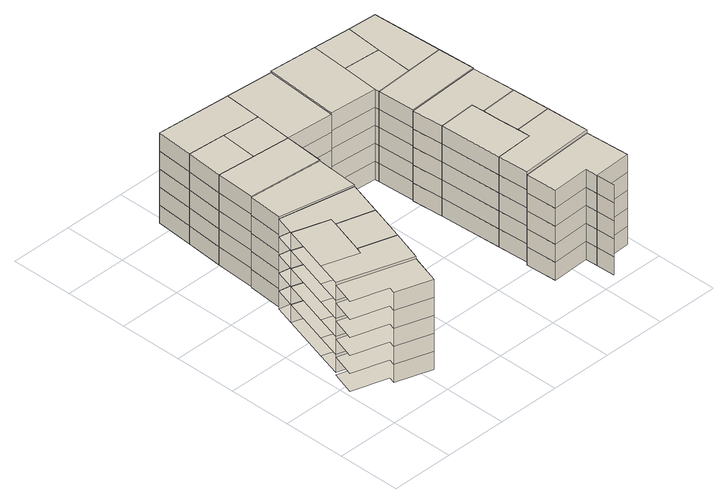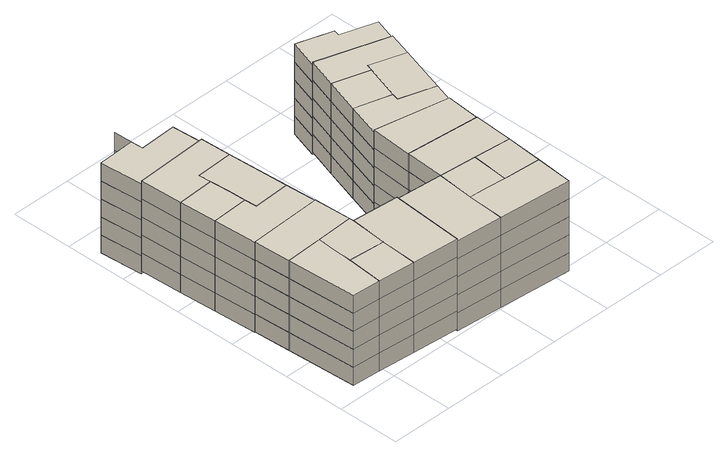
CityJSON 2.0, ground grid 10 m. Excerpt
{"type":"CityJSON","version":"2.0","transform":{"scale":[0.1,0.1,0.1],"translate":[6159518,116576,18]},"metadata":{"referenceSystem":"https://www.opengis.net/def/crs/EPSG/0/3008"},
"CityObjects":{
"building1":{"type":"Building","attributes":{"class":"planned building"},"geometry":[{"type":"MultiSurface","lod":"1","boundaries":[[[0,1,2,3,4,5]],[[6,7,8,9,10,11]],[[12,13,14,15,16,17]],[[18,19,20,21,22,23]],[[24,25,26,27,28,29]],[[30,31,32,33,34,35]],[[5,11,6,4]],[[11,17,12,6]],[[17,23,18,12]],[[23,29,24,18]],[[29,35,30,24]],[[36,37,38,39]],[[37,40,41,38]],[[40,42,43,41]],[[42,44,45,43]],[[44,46,47,45]],[[48,49,50,51]],[[49,52,53,50]],[[52,54,55,53]],[[54,56,57,55]],[[56,58,59,57]],[[48,51,60,36,39,61]],[[38,37,62,50,49,63]],[[41,40,64,53,52,65]],[[43,42,66,55,54,67]],[[45,44,68,57,56,69]],[[47,46,70,59,58,71]],[[72,73,74,75,60,51,48]],[[76,77,78,79,62,50,49]],[[80,81,82,83,64,53,52]],[[84,85,86,87,66,55,54]],[[88,89,90,91,68,57,56]],[[59,70,92,93,94,95,58]],[[72,76,49,48]],[[76,80,52,49]],[[80,84,54,52]],[[84,88,56,54]],[[88,95,58,56]],[[5,11,10,0]],[[11,17,16,10]],[[17,23,22,16]],[[23,29,28,22]],[[29,35,34,28]],[[74,78,79,75]],[[78,82,83,79]],[[82,86,87,83]],[[86,90,91,87]],[[90,93,92,91]],[[96,97,98,99]],[[97,100,101,98]],[[100,102,103,101]],[[102,104,105,103]],[[104,106,107,105]],[[61,63,49,48]],[[63,65,52,49]],[[65,67,54,52]],[[67,69,56,54]],[[69,71,58,56]],[[73,77,76,72]],[[77,81,80,76]],[[81,85,84,80]],[[85,89,88,84]],[[89,94,95,88]],[[74,78,77,73]],[[78,82,81,77]],[[82,86,85,81]],[[86,90,89,85]],[[90,93,94,89]],[[108,109,110,111]],[[109,112,113,110]],[[112,114,115,113]],[[114,116,117,115]],[[116,118,119,117]],[[39,38,63,61]],[[38,41,65,63]],[[41,43,67,65]],[[43,45,69,67]],[[45,47,71,69]],[[73,72,48,61,120]],[[63,49,76,77,121]],[[65,52,80,81,122]],[[67,54,84,85,123]],[[69,56,88,89,124]],[[71,58,95,94,125]],[[77,78,79,126,127,121]],[[81,82,83,128,129,122]],[[85,86,87,130,131,123]],[[89,90,91,132,133,124]],[[94,93,92,134,135,125]],[[136,137,75,74,73,120]],[[136,127,126,137]],[[127,129,128,126]],[[129,131,130,128]],[[131,133,132,130]],[[133,135,134,132]],[[120,121,77,73]],[[121,122,81,77]],[[122,123,85,81]],[[123,124,89,85]],[[124,125,94,89]],[[138,139,109,108]],[[139,140,112,109]],[[140,141,114,112]],[[141,142,116,114]],[[142,143,118,116]],[[144,145,98,97]],[[146,147,101,100]],[[148,149,103,102]],[[150,151,105,104]],[[152,153,107,106]],[[99,154,155,96]],[[61,63,121,120]],[[63,65,122,121]],[[65,67,123,122]],[[67,69,124,123]],[[69,71,125,124]],[[99,98,145,154]],[[98,101,147,145]],[[101,103,149,147]],[[103,105,151,149]],[[105,107,153,151]],[[155,144,97,96]],[[144,146,100,97]],[[146,148,102,100]],[[148,150,104,102]],[[150,152,106,104]],[[156,157,109,108]],[[157,158,112,109]],[[158,159,114,112]],[[159,160,116,114]],[[160,161,118,116]],[[162,163,139,138]],[[163,164,140,139]],[[164,165,141,140]],[[165,166,142,141]],[[166,167,143,142]],[[168,138,108,156]],[[169,139,109,157]],[[170,140,112,158]],[[171,141,114,159]],[[172,142,116,160]],[[118,143,173,161]],[[168,169,139,138]],[[169,170,140,139]],[[170,171,141,140]],[[171,172,142,141]],[[172,173,143,142]],[[111,110,174,175]],[[110,113,176,174]],[[113,115,177,176]],[[115,117,178,177]],[[117,119,179,178]],[[120,121,127,136]],[[121,122,129,127]],[[122,123,131,129]],[[123,124,133,131]],[[124,125,135,133]],[[174,110,109,157,180]],[[176,113,112,158,181]],[[177,115,114,159,182]],[[178,117,116,160,183]],[[179,119,118,161,184]],[[156,108,111,175,185]],[[168,169,157,156]],[[169,170,158,157]],[[170,171,159,158]],[[171,172,160,159]],[[172,173,161,160]],[[185,180,157,156]],[[180,181,158,157]],[[181,182,159,158]],[[182,183,160,159]],[[183,184,161,160]],[[154,145,144,155]],[[145,147,146,144]],[[147,149,148,146]],[[149,151,150,148]],[[151,153,152,150]],[[186,187,188,162,138,168]],[[139,163,189,190,191,169]],[[140,164,192,193,194,170]],[[141,165,195,196,197,171]],[[142,166,198,199,200,172]],[[143,167,201,202,203,173]],[[188,189,163,162]],[[189,192,164,163]],[[192,195,165,164]],[[195,198,166,165]],[[198,201,167,166]],[[186,191,169,168]],[[191,194,170,169]],[[194,197,171,170]],[[197,200,172,171]],[[200,203,173,172]],[[187,186,168,156,185]],[[157,169,191,190,180]],[[158,170,194,193,181]],[[159,171,197,196,182]],[[160,172,200,199,183]],[[161,173,203,202,184]],[[175,174,180,185]],[[174,176,181,180]],[[176,177,182,181]],[[177,178,183,182]],[[178,179,184,183]],[[187,190,191,186]],[[190,193,194,191]],[[193,196,197,194]],[[196,199,200,197]],[[199,202,203,200]],[[187,190,180,185]],[[190,193,181,180]],[[193,196,182,181]],[[196,199,183,182]],[[199,202,184,183]],[[188,189,190,187]],[[189,192,193,190]],[[192,195,196,193]],[[195,198,199,196]],[[198,201,202,199]],[[204,205,188,187,185]],[[190,189,206,207,180]],[[193,192,208,209,181]],[[196,195,210,211,182]],[[199,198,212,213,183]],[[202,201,214,215,184]],[[185,180,207,204]],[[180,181,209,207]],[[181,182,211,209]],[[182,183,213,211]],[[183,184,215,213]],[[216,217,218,219]],[[217,220,221,218]],[[220,222,223,221]],[[222,224,225,223]],[[224,226,227,225]],[[205,206,189,188]],[[206,208,192,189]],[[208,210,195,192]],[[210,212,198,195]],[[212,214,201,198]],[[228,229,230,231]],[[229,232,233,230]],[[232,234,235,233]],[[234,236,237,235]],[[236,238,239,237]],[[240,241,242,243]],[[241,244,245,242]],[[244,246,247,245]],[[246,248,249,247]],[[248,250,251,249]],[[252,253,218,219]],[[253,254,221,218]],[[254,255,223,221]],[[255,256,225,223]],[[256,257,227,225]],[[204,207,206,205]],[[207,209,208,206]],[[209,211,210,208]],[[211,213,212,210]],[[213,215,214,212]],[[258,259,229,228]],[[259,260,232,229]],[[260,261,234,232]],[[261,262,236,234]],[[262,263,238,236]],[[264,265,229,228]],[[265,266,232,229]],[[266,267,234,232]],[[267,268,236,234]],[[268,269,238,236]],[[243,242,270,271]],[[242,245,272,270]],[[245,247,273,272]],[[247,249,274,273]],[[249,251,275,274]],[[276,277,278,279]],[[277,280,281,278]],[[280,282,283,281]],[[282,284,285,283]],[[284,286,287,285]],[[288,289,259,258]],[[289,290,260,259]],[[290,291,261,260]],[[291,292,262,261]],[[292,293,263,262]],[[252,253,278,279]],[[253,254,281,278]],[[254,255,283,281]],[[255,256,285,283]],[[256,257,287,285]],[[294,295,217,216]],[[295,296,220,217]],[[296,297,222,220]],[[297,298,224,222]],[[298,299,226,224]],[[300,301,302,303]],[[301,304,305,302]],[[304,306,307,305]],[[306,308,309,307]],[[308,310,311,309]],[[278,253,218,217,295,312]],[[281,254,221,220,296,313]],[[283,255,223,222,297,314]],[[285,256,225,224,298,315]],[[287,257,227,226,299,316]],[[294,216,219,252,279,317]],[[318,319,240,243,271]],[[320,321,241,242,270]],[[322,323,244,245,272]],[[324,325,246,247,273]],[[326,327,248,249,274]],[[251,250,328,329,275]],[[330,331,259,258]],[[331,332,260,259]],[[332,333,261,260]],[[333,334,262,261]],[[334,335,263,262]],[[271,270,301,300]],[[270,272,304,301]],[[272,273,306,304]],[[273,274,308,306]],[[274,275,310,308]],[[319,321,241,240]],[[321,323,244,241]],[[323,325,246,244]],[[325,327,248,246]],[[327,328,250,248]],[[317,312,278,279]],[[312,313,281,278]],[[313,314,283,281]],[[314,315,285,283]],[[315,316,287,285]],[[336,337,330,258,228,264,338]],[[265,229,259,331,339,340,341]],[[266,232,260,332,342,343,344]],[[267,234,261,333,345,346,347]],[[268,236,262,334,348,349,350]],[[269,238,263,335,351,352,353]],[[231,230,354,355]],[[230,233,356,354]],[[233,235,357,356]],[[235,237,358,357]],[[237,239,359,358]],[[338,341,265,264]],[[341,344,266,265]],[[344,347,267,266]],[[347,350,268,267]],[[350,353,269,268]],[[318,320,270,271]],[[320,322,272,270]],[[322,324,273,272]],[[324,326,274,273]],[[326,329,275,274]],[[354,230,229,265,341,360]],[[356,233,232,266,344,361]],[[357,235,234,267,347,362]],[[358,237,236,268,350,363]],[[359,239,238,269,353,364]],[[338,264,228,231,355,365]],[[336,340,341,338]],[[340,343,344,341]],[[343,346,347,344]],[[346,349,350,347]],[[349,352,353,350]],[[337,339,340,336]],[[339,342,343,340]],[[342,345,346,343]],[[345,348,349,346]],[[348,351,352,349]],[[366,367,301,300]],[[367,368,304,301]],[[368,369,306,304]],[[369,370,308,306]],[[370,371,310,308]],[[330,331,339,337]],[[331,332,342,339]],[[332,333,345,342]],[[333,334,348,345]],[[334,335,351,348]],[[319,321,320,318]],[[321,323,322,320]],[[323,325,324,322]],[[325,327,326,324]],[[327,328,329,326]],[[372,373,289,288]],[[373,374,290,289]],[[374,375,291,290]],[[375,376,292,291]],[[376,377,293,292]],[[300,366,378,379,318,271]],[[320,380,381,367,301,270]],[[322,382,383,368,304,272]],[[324,384,385,369,306,273]],[[326,386,387,370,308,274]],[[329,388,389,371,310,275]],[[365,360,341,338]],[[360,361,344,341]],[[361,362,347,344]],[[362,363,350,347]],[[363,364,353,350]],[[372,288,258,330,337,390]],[[373,289,259,331,339,391]],[[374,290,260,332,342,392]],[[375,291,261,333,345,393]],[[376,292,262,334,348,394]],[[351,335,263,293,377,395]],[[379,380,320,318]],[[380,382,322,320]],[[382,384,324,322]],[[384,386,326,324]],[[386,388,329,326]],[[317,312,295,294]],[[312,313,296,295]],[[313,314,297,296]],[[314,315,298,297]],[[315,316,299,298]],[[337,336,338,365,390]],[[360,341,340,339,391]],[[361,344,343,342,392]],[[362,347,346,345,393]],[[363,350,349,348,394]],[[364,353,352,351,395]],[[390,391,339,337]],[[391,392,342,339]],[[392,393,345,342]],[[393,394,348,345]],[[394,395,351,348]],[[300,303,396,397,366]],[[398,399,302,301,367]],[[400,401,305,304,368]],[[402,403,307,306,369]],[[404,405,309,308,370]],[[406,407,311,310,371]],[[379,408,319,318]],[[321,409,380,320]],[[323,410,382,322]],[[325,411,384,324]],[[327,412,386,326]],[[328,413,388,329]],[[303,302,399,396]],[[302,305,401,399]],[[305,307,403,401]],[[307,309,405,403]],[[309,311,407,405]],[[378,381,367,366]],[[381,383,368,367]],[[383,385,369,368]],[[385,387,370,369]],[[387,389,371,370]],[[355,354,360,365]],[[354,356,361,360]],[[356,357,362,361]],[[357,358,363,362]],[[358,359,364,363]],[[408,409,321,319]],[[409,410,323,321]],[[410,411,325,323]],[[411,412,327,325]],[[412,413,328,327]],[[379,380,381,378]],[[380,382,383,381]],[[382,384,385,383]],[[384,386,387,385]],[[386,388,389,387]],[[365,360,391,390]],[[360,361,392,391]],[[361,362,393,392]],[[362,363,394,393]],[[363,364,395,394]],[[397,398,367,366]],[[398,400,368,367]],[[400,402,369,368]],[[402,404,370,369]],[[404,406,371,370]],[[408,409,380,379]],[[409,410,382,380]],[[410,411,384,382]],[[411,412,386,384]],[[412,413,388,386]],[[378,366,397,414,408,379]],[[381,367,398,415,409,380]],[[383,368,400,416,410,382]],[[385,369,402,417,411,384]],[[387,370,404,418,412,386]],[[413,419,406,371,389,388]],[[390,391,373,372]],[[391,392,374,373]],[[392,393,375,374]],[[393,394,376,375]],[[394,395,377,376]],[[396,399,398,397]],[[399,401,400,398]],[[401,403,402,400]],[[403,405,404,402]],[[405,407,406,404]],[[414,415,409,408]],[[415,416,410,409]],[[416,417,411,410]],[[417,418,412,411]],[[418,419,413,412]],[[397,398,415,414]],[[398,400,416,415]],[[400,402,417,416]],[[402,404,418,417]],[[404,406,419,418]]]}]}
},
"vertices":[
[134,91,1],[20,127,1],[8,89,1],[65,71,1],[62,61,1],[119,43,1],[62,61,31],[65,71,31],[8,89,31],[20,127,31],[134,91,31],[119,43,31],[62,61,61],[65,71,61],[8,89,61],[20,127,61],[134,91,61],[119,43,61],[62,61,91],[65,71,91],[8,89,91],[20,127,91],[134,91,91],[119,43,91],[62,61,121],[65,71,121],[8,89,121],[20,127,121],[134,91,121],[119,43,121],[62,61,151],[65,71,151],[8,89,151],[20,127,151],[134,91,151],[119,43,151],[20,127,5],[20,127,35],[134,91,35],[134,91,5],[20,127,65],[134,91,65],[20,127,95],[134,91,95],[20,127,125],[134,91,125],[20,127,155],[134,91,155],[92,158,5],[92,158,35],[89,148,35],[89,148,5],[92,158,65],[89,148,65],[92,158,95],[89,148,95],[92,158,125],[89,148,125],[92,158,155],[89,148,155],[32,166,5],[150,140,5],[32,166,35],[150,140,35],[32,166,65],[150,140,65],[32,166,95],[150,140,95],[32,166,125],[150,140,125],[32,166,155],[150,140,155],[101,187,5],[110,215,5],[113,226,5],[56,244,5],[101,187,35],[110,215,35],[113,226,35],[56,244,35],[101,187,65],[110,215,65],[113,226,65],[56,244,65],[101,187,95],[110,215,95],[113,226,95],[56,244,95],[101,187,125],[110,215,125],[113,226,125],[56,244,125],[56,244,155],[113,226,155],[110,215,155],[101,187,155],[71,332,8],[71,332,38],[66,276,38],[66,276,8],[71,332,68],[66,276,68],[71,332,98],[66,276,98],[71,332,128],[66,276,128],[71,332,158],[66,276,158],[75,395,9],[75,395,39],[71,332,39],[71,332,9],[75,395,69],[71,332,69],[75,395,99],[71,332,99],[75,395,129],[71,332,129],[75,395,159],[71,332,159],[168,198,5],[168,198,35],[168,198,65],[168,198,95],[168,198,125],[168,198,155],[66,276,35],[185,253,35],[66,276,65],[185,253,65],[66,276,95],[185,253,95],[66,276,125],[185,253,125],[66,276,155],[185,253,155],[185,253,5],[66,276,5],[80,454,9],[80,454,39],[80,454,69],[80,454,99],[80,454,129],[80,454,159],[190,322,38],[185,253,38],[190,322,68],[185,253,68],[190,322,98],[185,253,98],[190,322,128],[185,253,128],[190,322,158],[185,253,158],[185,253,8],[190,322,8],[135,390,9],[135,390,39],[135,390,69],[135,390,99],[135,390,129],[135,390,159],[85,514,9],[85,514,39],[85,514,69],[85,514,99],[85,514,129],[85,514,159],[140,450,9],[140,450,39],[140,450,69],[140,450,99],[140,450,129],[140,450,159],[190,322,39],[190,322,9],[190,322,69],[190,322,99],[190,322,129],[190,322,159],[195,385,39],[195,385,69],[195,385,99],[195,385,129],[195,385,159],[195,385,9],[170,447,9],[200,445,9],[204,505,9],[204,505,39],[200,445,39],[170,447,39],[204,505,69],[200,445,69],[170,447,69],[204,505,99],[200,445,99],[170,447,99],[204,505,129],[200,445,129],[170,447,129],[204,505,159],[200,445,159],[170,447,159],[271,379,9],[280,499,9],[280,499,39],[271,379,39],[280,499,69],[271,379,69],[280,499,99],[271,379,99],[280,499,129],[271,379,129],[280,499,159],[271,379,159],[360,107,6],[360,107,36],[363,57,36],[363,57,6],[360,107,66],[363,57,66],[360,107,96],[363,57,96],[360,107,126],[363,57,126],[360,107,156],[363,57,156],[358,156,11],[358,156,41],[360,107,41],[360,107,11],[358,156,71],[360,107,71],[358,156,101],[360,107,101],[358,156,131],[360,107,131],[358,156,161],[360,107,161],[280,499,12],[280,499,42],[271,379,42],[271,379,12],[280,499,72],[271,379,72],[280,499,102],[271,379,102],[280,499,132],[271,379,132],[280,499,162],[271,379,162],[423,60,6],[423,60,36],[423,60,66],[423,60,96],[423,60,126],[423,60,156],[353,256,11],[353,256,41],[353,256,71],[353,256,101],[353,256,131],[353,256,161],[418,159,11],[418,159,41],[418,159,71],[418,159,101],[418,159,131],[418,159,161],[347,373,42],[347,373,12],[347,373,72],[347,373,102],[347,373,132],[347,373,162],[425,10,6],[425,10,36],[424,40,36],[424,40,6],[425,10,66],[424,40,66],[425,10,96],[424,40,96],[425,10,126],[424,40,126],[425,10,156],[424,40,156],[350,306,11],[350,306,41],[350,306,71],[350,306,101],[350,306,131],[350,306,161],[480,113,6],[480,113,36],[480,113,66],[480,113,96],[480,113,126],[480,113,156],[347,366,12],[347,366,42],[350,306,42],[350,306,12],[347,366,72],[350,306,72],[347,366,102],[350,306,102],[347,366,132],[350,306,132],[347,366,162],[350,306,162],[484,43,36],[484,43,66],[484,43,96],[484,43,126],[484,43,156],[484,43,6],[352,433,12],[356,493,12],[352,433,42],[356,493,42],[352,433,72],[356,493,72],[352,433,102],[356,493,102],[352,433,132],[356,493,132],[356,493,162],[352,433,162],[413,259,11],[413,259,41],[413,259,71],[413,259,101],[413,259,131],[413,259,161],[415,209,11],[414,239,11],[417,179,11],[414,239,41],[415,209,41],[417,179,41],[414,239,71],[415,209,71],[417,179,71],[414,239,101],[415,209,101],[417,179,101],[414,239,131],[415,209,131],[417,179,131],[414,239,161],[415,209,161],[417,179,161],[480,113,41],[480,113,11],[480,113,71],[480,113,101],[480,113,131],[480,113,161],[477,182,41],[477,182,71],[477,182,101],[477,182,131],[477,182,161],[477,182,11],[407,369,12],[407,369,42],[407,369,72],[407,369,102],[407,369,132],[407,369,162],[470,312,11],[470,312,41],[470,312,71],[470,312,101],[470,312,131],[470,312,161],[409,399,12],[411,429,12],[411,429,42],[409,399,42],[411,429,72],[409,399,72],[411,429,102],[409,399,102],[411,429,132],[409,399,132],[411,429,162],[409,399,162],[474,242,11],[474,242,41],[474,242,71],[474,242,101],[474,242,131],[474,242,161],[470,312,12],[467,372,12],[467,372,42],[470,312,42],[467,372,72],[470,312,72],[467,372,102],[470,312,102],[467,372,132],[470,312,132],[467,372,162],[470,312,162],[416,488,12],[416,488,42],[416,488,72],[416,488,102],[416,488,132],[416,488,162],[462,485,12],[462,485,42],[462,485,72],[462,485,102],[462,485,132],[462,485,162]
]}
